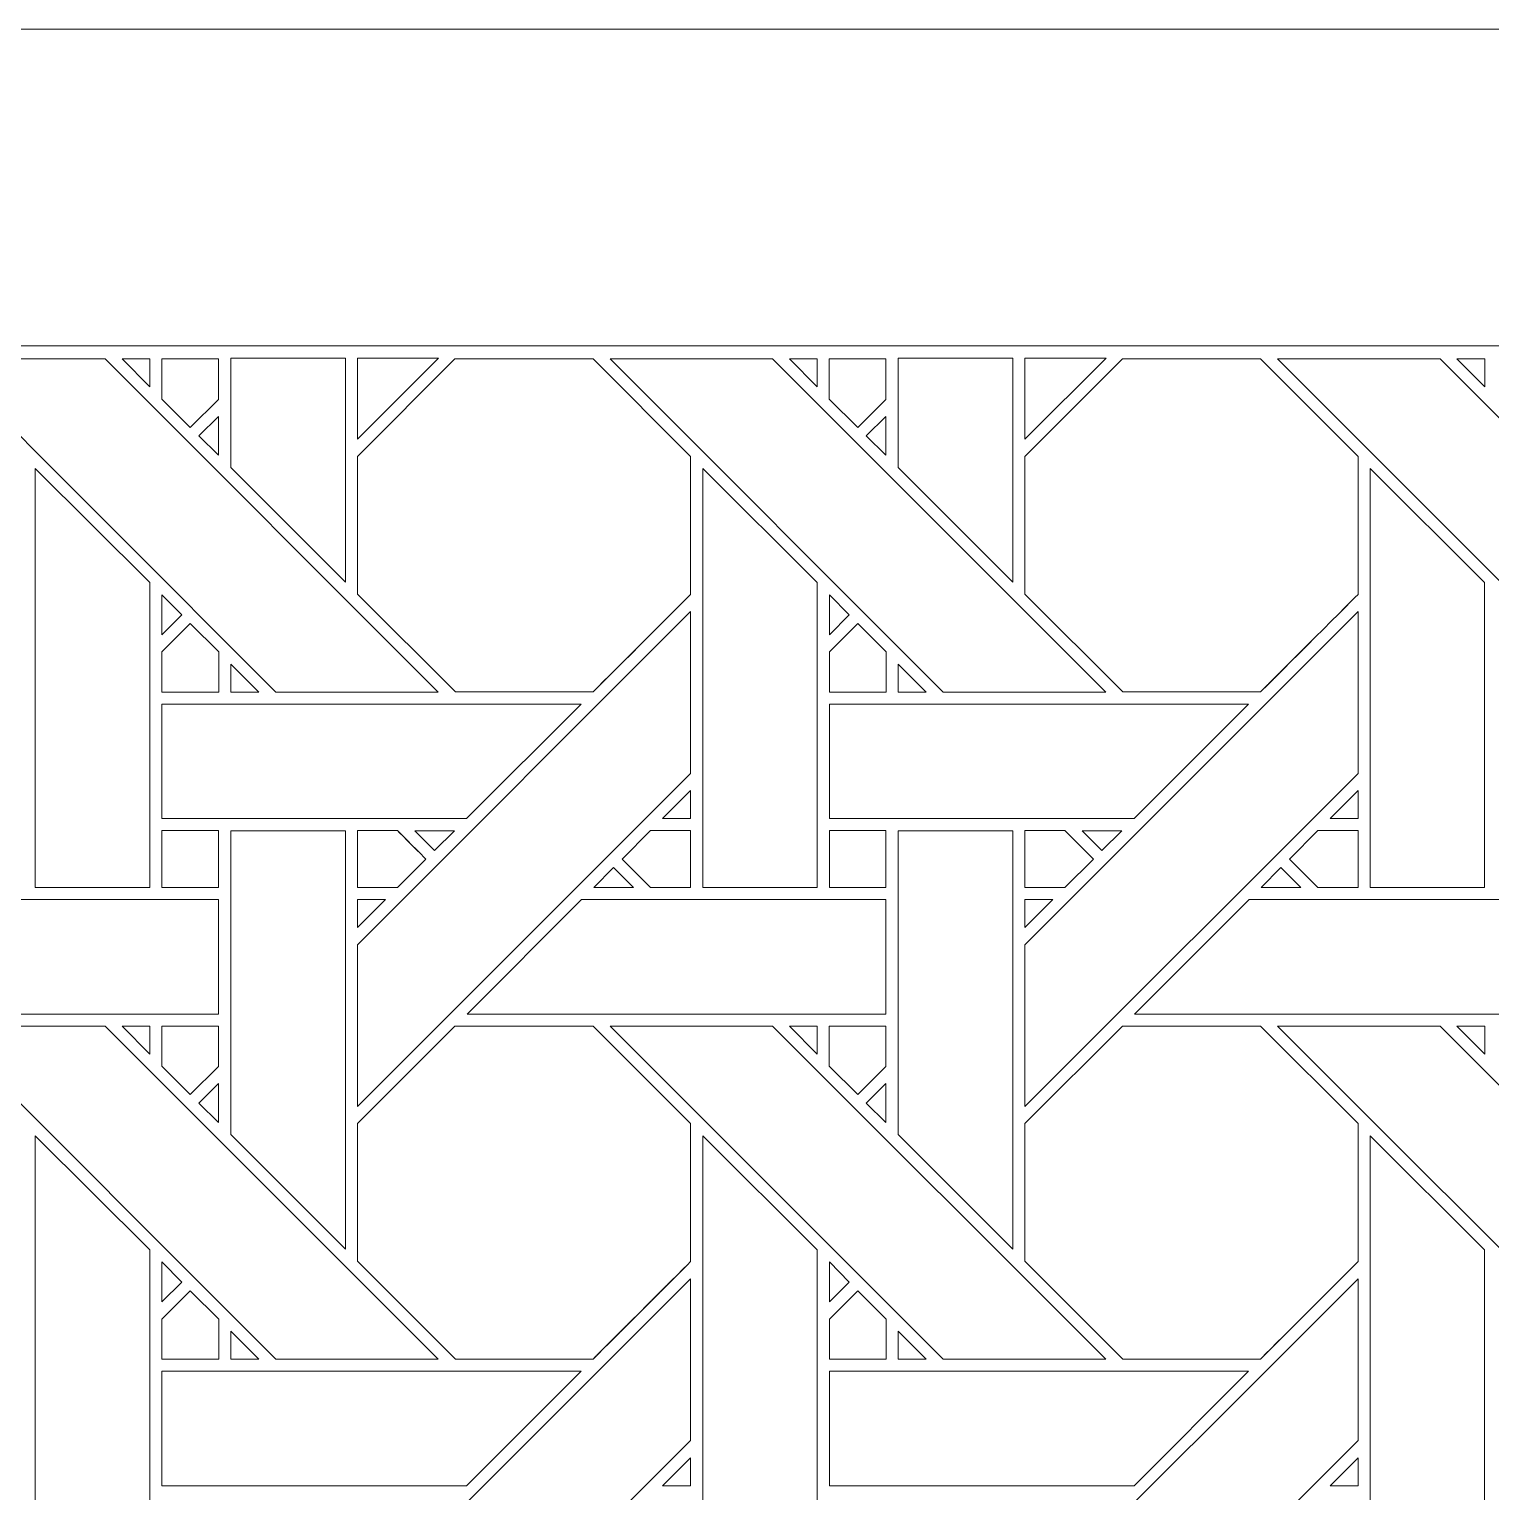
# Model space of a CAD drawing. Header units: inches. Extents: x 3.4 to 21.4, y 4.6 to 13.6.
# Drawn here: x 7.885 to 9.962, y 11.515 to 13.595 of the extents above; entities that cross this region are included whole.
import ezdxf

# ---------------------------------------------------------------- set-up
doc = ezdxf.new("R2010")
doc.units = ezdxf.units.IN
doc.header["$MEASUREMENT"] = 0
doc.layers.add('Design', color=7, linetype='Continuous', lineweight=0)

msp = doc.modelspace()

# ---------------------------------------------------------------- linework, layer by layer
at = {"layer": 'Design'}
for points, knots in [([(3.3829, 13.5948), (3.3829, 13.5948), (3.3829, 4.5948), (3.3829, 4.5948), (3.3829, 4.5948), (21.3829, 4.5948), (21.3829, 4.5948), (21.3829, 4.5948), (21.3829, 13.5948), (21.3829, 13.5948), (21.3829, 13.5948), (3.3829, 13.5948), (3.3829, 13.5948)], [0, 0, 0, 0, 1, 1, 1, 2, 2, 2, 3, 3, 3, 4, 4, 4, 4]), ([(3.8379, 13.1448), (3.8379, 13.1448), (3.8379, 5.0448), (3.8379, 5.0448), (3.8379, 5.0448), (20.9329, 5.0448), (20.9329, 5.0448), (20.9329, 5.0448), (20.9329, 13.1448), (20.9329, 13.1448), (20.9329, 13.1448), (3.8379, 13.1448), (3.8379, 13.1448)], [0, 0, 0, 0, 1, 1, 1, 2, 2, 2, 3, 3, 3, 4, 4, 4, 4]), ([(8.4661, 12.6523), (8.4661, 12.6523), (8.2351, 12.6523), (8.2351, 12.6523), (8.2351, 12.6523), (7.7616, 13.126), (7.7616, 13.126), (7.7616, 13.126), (7.9925, 13.126), (7.9925, 13.126), (7.9925, 13.126), (8.4661, 12.6523), (8.4661, 12.6523)], [0, 0, 0, 0, 1, 1, 1, 2, 2, 2, 3, 3, 3, 4, 4, 4, 4]), ([(8.0166, 13.126), (8.0166, 13.126), (8.0561, 13.126), (8.0561, 13.126), (8.0561, 13.126), (8.0561, 13.0862), (8.0561, 13.0862), (8.0561, 13.0862), (8.0166, 13.126), (8.0166, 13.126)], [0, 0, 0, 0, 1, 1, 1, 2, 2, 2, 3, 3, 3, 3]), ([(8.1535, 13.0684), (8.1535, 13.0684), (8.1135, 13.0285), (8.1135, 13.0285), (8.1135, 13.0285), (8.0732, 13.0688), (8.0732, 13.0688), (8.0732, 13.0688), (8.0732, 13.126), (8.0732, 13.126), (8.0732, 13.126), (8.1535, 13.126), (8.1535, 13.126), (8.1535, 13.126), (8.1535, 13.0684), (8.1535, 13.0684)], [0, 0, 0, 0, 1, 1, 1, 2, 2, 2, 3, 3, 3, 4, 4, 4, 5, 5, 5, 5]), ([(8.1535, 13.0684), (8.1535, 13.0684), (8.1135, 13.0285), (8.1135, 13.0285), (8.1135, 13.0285), (8.0732, 13.0688), (8.0732, 13.0688), (8.0732, 13.0688), (8.0732, 13.126), (8.0732, 13.126), (8.0732, 13.126), (8.1535, 13.126), (8.1535, 13.126), (8.1535, 13.126), (8.1535, 13.0684), (8.1535, 13.0684)], [0, 0, 0, 0, 1, 1, 1, 2, 2, 2, 3, 3, 3, 4, 4, 4, 5, 5, 5, 5]), ([(8.334, 12.8087), (8.334, 12.8087), (8.1711, 12.9717), (8.1711, 12.9717), (8.1711, 12.9717), (8.1711, 13.1272), (8.1711, 13.1272), (8.1711, 13.1272), (8.334, 13.1272), (8.334, 13.1272), (8.334, 13.1272), (8.334, 12.8087), (8.334, 12.8087)], [0, 0, 0, 0, 1, 1, 1, 2, 2, 2, 3, 3, 3, 4, 4, 4, 4]), ([(8.4666, 13.1272), (8.4666, 13.1272), (8.3511, 13.0117), (8.3511, 13.0117), (8.3511, 13.0117), (8.3511, 13.1272), (8.3511, 13.1272), (8.3511, 13.1272), (8.4666, 13.1272), (8.4666, 13.1272)], [0, 0, 0, 0, 1, 1, 1, 2, 2, 2, 3, 3, 3, 3]), ([(8.8247, 12.7911), (8.8069, 12.7732), (8.695, 12.6614), (8.686, 12.6524), (8.686, 12.6524), (8.4903, 12.6524), (8.4903, 12.6524), (8.4903, 12.6524), (8.3511, 12.7916), (8.3511, 12.7916), (8.3511, 12.7916), (8.3511, 12.9873), (8.3511, 12.9873), (8.3511, 12.9873), (8.4898, 13.126), (8.4898, 13.126), (8.4898, 13.126), (8.686, 13.126), (8.686, 13.126), (8.686, 13.126), (8.8247, 12.9873), (8.8247, 12.9873), (8.8247, 12.9873), (8.8247, 12.7911), (8.8247, 12.7911)], [0, 0, 0, 0, 1, 1, 1, 2, 2, 2, 3, 3, 3, 4, 4, 4, 5, 5, 5, 6, 6, 6, 7, 7, 7, 8, 8, 8, 8]), ([(8.8247, 12.9873), (8.8247, 12.9873), (8.8247, 12.7911), (8.8247, 12.7911), (8.807, 12.7732), (8.6951, 12.6615), (8.686, 12.6524), (8.686, 12.6524), (8.4903, 12.6524), (8.4903, 12.6524), (8.4903, 12.6524), (8.3511, 12.7916), (8.3511, 12.7916), (8.3511, 12.7916), (8.3511, 12.9873), (8.3511, 12.9873), (8.3511, 12.9873), (8.4898, 13.126), (8.4898, 13.126), (8.4898, 13.126), (8.686, 13.126), (8.686, 13.126), (8.686, 13.126), (8.8247, 12.9873), (8.8247, 12.9873)], [0, 0, 0, 0, 1, 1, 1, 2, 2, 2, 3, 3, 3, 4, 4, 4, 5, 5, 5, 6, 6, 6, 7, 7, 7, 8, 8, 8, 8]), ([(9.4149, 12.6523), (9.4149, 12.6523), (9.1838, 12.6523), (9.1838, 12.6523), (9.1838, 12.6523), (8.7103, 13.126), (8.7103, 13.126), (8.7103, 13.126), (8.9412, 13.126), (8.9412, 13.126), (8.9412, 13.126), (9.4149, 12.6523), (9.4149, 12.6523)], [0, 0, 0, 0, 1, 1, 1, 2, 2, 2, 3, 3, 3, 4, 4, 4, 4]), ([(8.9653, 13.126), (8.9653, 13.126), (9.0048, 13.126), (9.0048, 13.126), (9.0048, 13.126), (9.0048, 13.0862), (9.0048, 13.0862), (9.0048, 13.0862), (8.9653, 13.126), (8.9653, 13.126)], [0, 0, 0, 0, 1, 1, 1, 2, 2, 2, 3, 3, 3, 3]), ([(9.1022, 13.0684), (9.1022, 13.0684), (9.0623, 13.0285), (9.0623, 13.0285), (9.0623, 13.0285), (9.0219, 13.0688), (9.0219, 13.0688), (9.0219, 13.0688), (9.0219, 13.126), (9.0219, 13.126), (9.0219, 13.126), (9.1022, 13.126), (9.1022, 13.126), (9.1022, 13.126), (9.1022, 13.0684), (9.1022, 13.0684)], [0, 0, 0, 0, 1, 1, 1, 2, 2, 2, 3, 3, 3, 4, 4, 4, 5, 5, 5, 5]), ([(9.1022, 13.0684), (9.1022, 13.0684), (9.0623, 13.0285), (9.0623, 13.0285), (9.0623, 13.0285), (9.0219, 13.0688), (9.0219, 13.0688), (9.0219, 13.0688), (9.0219, 13.126), (9.0219, 13.126), (9.0219, 13.126), (9.1022, 13.126), (9.1022, 13.126), (9.1022, 13.126), (9.1022, 13.0684), (9.1022, 13.0684)], [0, 0, 0, 0, 1, 1, 1, 2, 2, 2, 3, 3, 3, 4, 4, 4, 5, 5, 5, 5]), ([(9.2827, 12.8087), (9.2827, 12.8087), (9.1198, 12.9717), (9.1198, 12.9717), (9.1198, 12.9717), (9.1198, 13.1272), (9.1198, 13.1272), (9.1198, 13.1272), (9.2827, 13.1272), (9.2827, 13.1272), (9.2827, 13.1272), (9.2827, 12.8087), (9.2827, 12.8087)], [0, 0, 0, 0, 1, 1, 1, 2, 2, 2, 3, 3, 3, 4, 4, 4, 4]), ([(9.7735, 12.7911), (9.7557, 12.7732), (9.6438, 12.6614), (9.6348, 12.6524), (9.6348, 12.6524), (9.4391, 12.6524), (9.4391, 12.6524), (9.4391, 12.6524), (9.2998, 12.7916), (9.2998, 12.7916), (9.2998, 12.7916), (9.2998, 12.9873), (9.2998, 12.9873), (9.2998, 12.9873), (9.4385, 13.126), (9.4385, 13.126), (9.4385, 13.126), (9.6347, 13.126), (9.6347, 13.126), (9.6347, 13.126), (9.7735, 12.9873), (9.7735, 12.9873), (9.7735, 12.9873), (9.7735, 12.7911), (9.7735, 12.7911)], [0, 0, 0, 0, 1, 1, 1, 2, 2, 2, 3, 3, 3, 4, 4, 4, 5, 5, 5, 6, 6, 6, 7, 7, 7, 8, 8, 8, 8]), ([(9.7735, 12.9873), (9.7735, 12.9873), (9.7735, 12.7911), (9.7735, 12.7911), (9.7559, 12.7733), (9.6439, 12.6616), (9.6348, 12.6524), (9.6348, 12.6524), (9.4391, 12.6524), (9.4391, 12.6524), (9.4391, 12.6524), (9.2998, 12.7916), (9.2998, 12.7916), (9.2998, 12.7916), (9.2998, 12.9873), (9.2998, 12.9873), (9.2998, 12.9873), (9.4385, 13.126), (9.4385, 13.126), (9.4385, 13.126), (9.6347, 13.126), (9.6347, 13.126), (9.6347, 13.126), (9.7735, 12.9873), (9.7735, 12.9873)], [0, 0, 0, 0, 1, 1, 1, 2, 2, 2, 3, 3, 3, 4, 4, 4, 5, 5, 5, 6, 6, 6, 7, 7, 7, 8, 8, 8, 8]), ([(9.4154, 13.1272), (9.4154, 13.1272), (9.2999, 13.0117), (9.2999, 13.0117), (9.2999, 13.0117), (9.2999, 13.1272), (9.2999, 13.1272), (9.2999, 13.1272), (9.4154, 13.1272), (9.4154, 13.1272)], [0, 0, 0, 0, 1, 1, 1, 2, 2, 2, 3, 3, 3, 3]), ([(10.3636, 12.6523), (10.3636, 12.6523), (10.1326, 12.6523), (10.1326, 12.6523), (10.1326, 12.6523), (9.659, 13.126), (9.659, 13.126), (9.659, 13.126), (9.89, 13.126), (9.89, 13.126), (9.89, 13.126), (10.3636, 12.6523), (10.3636, 12.6523)], [0, 0, 0, 0, 1, 1, 1, 2, 2, 2, 3, 3, 3, 4, 4, 4, 4]), ([(9.9141, 13.126), (9.9141, 13.126), (9.9535, 13.126), (9.9535, 13.126), (9.9535, 13.126), (9.9535, 13.0862), (9.9535, 13.0862), (9.9535, 13.0862), (9.9141, 13.126), (9.9141, 13.126)], [0, 0, 0, 0, 1, 1, 1, 2, 2, 2, 3, 3, 3, 3]), ([(8.1535, 13.0442), (8.1535, 13.0442), (8.1535, 12.989), (8.1535, 12.989), (8.1535, 12.989), (8.1258, 13.0164), (8.1258, 13.0164), (8.1258, 13.0164), (8.1535, 13.0442), (8.1535, 13.0442)], [0, 0, 0, 0, 1, 1, 1, 2, 2, 2, 3, 3, 3, 3]), ([(9.1022, 13.0442), (9.1022, 13.0442), (9.1022, 12.989), (9.1022, 12.989), (9.1022, 12.989), (9.0745, 13.0164), (9.0745, 13.0164), (9.0745, 13.0164), (9.1022, 13.0442), (9.1022, 13.0442)], [0, 0, 0, 0, 1, 1, 1, 2, 2, 2, 3, 3, 3, 3]), ([(7.8932, 12.3743), (7.8932, 12.3743), (7.8932, 12.9702), (7.8932, 12.9702), (7.8932, 12.9702), (8.056, 12.808), (8.056, 12.808), (8.056, 12.808), (8.056, 12.3743), (8.056, 12.3743), (8.056, 12.3743), (7.8932, 12.3743), (7.8932, 12.3743)], [0, 0, 0, 0, 1, 1, 1, 2, 2, 2, 3, 3, 3, 4, 4, 4, 4]), ([(8.8419, 12.3743), (8.8419, 12.3743), (8.8419, 12.9702), (8.8419, 12.9702), (8.8419, 12.9702), (9.0047, 12.808), (9.0047, 12.808), (9.0047, 12.808), (9.0047, 12.3743), (9.0047, 12.3743), (9.0047, 12.3743), (8.8419, 12.3743), (8.8419, 12.3743)], [0, 0, 0, 0, 1, 1, 1, 2, 2, 2, 3, 3, 3, 4, 4, 4, 4]), ([(9.7907, 12.3743), (9.7907, 12.3743), (9.7907, 12.9702), (9.7907, 12.9702), (9.7907, 12.9702), (9.9534, 12.808), (9.9534, 12.808), (9.9534, 12.808), (9.9534, 12.3743), (9.9534, 12.3743), (9.9534, 12.3743), (9.7907, 12.3743), (9.7907, 12.3743)], [0, 0, 0, 0, 1, 1, 1, 2, 2, 2, 3, 3, 3, 4, 4, 4, 4]), ([(8.0733, 12.7338), (8.0733, 12.7338), (8.0733, 12.7905), (8.0733, 12.7905), (8.0733, 12.7905), (8.1015, 12.762), (8.1015, 12.762), (8.1015, 12.762), (8.0733, 12.7338), (8.0733, 12.7338)], [0, 0, 0, 0, 1, 1, 1, 2, 2, 2, 3, 3, 3, 3]), ([(9.022, 12.7338), (9.022, 12.7338), (9.022, 12.7905), (9.022, 12.7905), (9.022, 12.7905), (9.0502, 12.762), (9.0502, 12.762), (9.0502, 12.762), (9.022, 12.7338), (9.022, 12.7338)], [0, 0, 0, 0, 1, 1, 1, 2, 2, 2, 3, 3, 3, 3]), ([(8.0732, 12.6522), (8.0732, 12.6522), (8.0732, 12.7094), (8.0732, 12.7094), (8.0732, 12.7094), (8.1136, 12.7498), (8.1136, 12.7498), (8.1136, 12.7498), (8.1539, 12.7094), (8.1539, 12.7094), (8.1539, 12.7094), (8.1539, 12.6522), (8.1539, 12.6522), (8.1539, 12.6522), (8.0732, 12.6522), (8.0732, 12.6522)], [0, 0, 0, 0, 1, 1, 1, 2, 2, 2, 3, 3, 3, 4, 4, 4, 5, 5, 5, 5]), ([(8.1136, 12.7498), (8.1136, 12.7498), (8.1539, 12.7094), (8.1539, 12.7094), (8.1539, 12.7094), (8.1539, 12.6522), (8.1539, 12.6522), (8.1539, 12.6522), (8.0732, 12.6522), (8.0732, 12.6522), (8.0732, 12.6522), (8.0732, 12.7094), (8.0732, 12.7094), (8.0732, 12.7094), (8.1136, 12.7498), (8.1136, 12.7498)], [0, 0, 0, 0, 1, 1, 1, 2, 2, 2, 3, 3, 3, 4, 4, 4, 5, 5, 5, 5]), ([(8.8248, 12.5366), (8.8248, 12.5366), (8.3511, 12.0629), (8.3511, 12.0629), (8.3511, 12.0629), (8.3511, 12.293), (8.3511, 12.293), (8.3511, 12.293), (8.8248, 12.7666), (8.8248, 12.7666), (8.8248, 12.7666), (8.8248, 12.5366), (8.8248, 12.5366)], [0, 0, 0, 0, 1, 1, 1, 2, 2, 2, 3, 3, 3, 4, 4, 4, 4]), ([(9.022, 12.6522), (9.022, 12.6522), (9.022, 12.7094), (9.022, 12.7094), (9.022, 12.7094), (9.0623, 12.7498), (9.0623, 12.7498), (9.0623, 12.7498), (9.1026, 12.7094), (9.1026, 12.7094), (9.1026, 12.7094), (9.1026, 12.6522), (9.1026, 12.6522), (9.1026, 12.6522), (9.022, 12.6522), (9.022, 12.6522)], [0, 0, 0, 0, 1, 1, 1, 2, 2, 2, 3, 3, 3, 4, 4, 4, 5, 5, 5, 5]), ([(9.0623, 12.7498), (9.0623, 12.7498), (9.1026, 12.7094), (9.1026, 12.7094), (9.1026, 12.7094), (9.1026, 12.6522), (9.1026, 12.6522), (9.1026, 12.6522), (9.022, 12.6522), (9.022, 12.6522), (9.022, 12.6522), (9.022, 12.7094), (9.022, 12.7094), (9.022, 12.7094), (9.0623, 12.7498), (9.0623, 12.7498)], [0, 0, 0, 0, 1, 1, 1, 2, 2, 2, 3, 3, 3, 4, 4, 4, 5, 5, 5, 5]), ([(9.7735, 12.5366), (9.7735, 12.5366), (9.2999, 12.0629), (9.2999, 12.0629), (9.2999, 12.0629), (9.2999, 12.293), (9.2999, 12.293), (9.2999, 12.293), (9.7735, 12.7666), (9.7735, 12.7666), (9.7735, 12.7666), (9.7735, 12.5366), (9.7735, 12.5366)], [0, 0, 0, 0, 1, 1, 1, 2, 2, 2, 3, 3, 3, 4, 4, 4, 4]), ([(8.1712, 12.6523), (8.1712, 12.6523), (8.1712, 12.6921), (8.1712, 12.6921), (8.1712, 12.6921), (8.2109, 12.6523), (8.2109, 12.6523), (8.2109, 12.6523), (8.1712, 12.6523), (8.1712, 12.6523)], [0, 0, 0, 0, 1, 1, 1, 2, 2, 2, 3, 3, 3, 3]), ([(9.1199, 12.6523), (9.1199, 12.6523), (9.1199, 12.6921), (9.1199, 12.6921), (9.1199, 12.6921), (9.1596, 12.6523), (9.1596, 12.6523), (9.1596, 12.6523), (9.1199, 12.6523), (9.1199, 12.6523)], [0, 0, 0, 0, 1, 1, 1, 2, 2, 2, 3, 3, 3, 3]), ([(8.669, 12.6351), (8.669, 12.6351), (8.5062, 12.4724), (8.5062, 12.4724), (8.5062, 12.4724), (8.0733, 12.4724), (8.0733, 12.4724), (8.0733, 12.4724), (8.0733, 12.6351), (8.0733, 12.6351), (8.0733, 12.6351), (8.669, 12.6351), (8.669, 12.6351)], [0, 0, 0, 0, 1, 1, 1, 2, 2, 2, 3, 3, 3, 4, 4, 4, 4]), ([(9.6177, 12.6351), (9.6177, 12.6351), (9.455, 12.4724), (9.455, 12.4724), (9.455, 12.4724), (9.022, 12.4724), (9.022, 12.4724), (9.022, 12.4724), (9.022, 12.6351), (9.022, 12.6351), (9.022, 12.6351), (9.6177, 12.6351), (9.6177, 12.6351)], [0, 0, 0, 0, 1, 1, 1, 2, 2, 2, 3, 3, 3, 4, 4, 4, 4]), ([(8.8248, 12.4724), (8.8248, 12.4724), (8.785, 12.4724), (8.785, 12.4724), (8.785, 12.4724), (8.8248, 12.5122), (8.8248, 12.5122), (8.8248, 12.5122), (8.8248, 12.4724), (8.8248, 12.4724)], [0, 0, 0, 0, 1, 1, 1, 2, 2, 2, 3, 3, 3, 3]), ([(9.7735, 12.4724), (9.7735, 12.4724), (9.7338, 12.4724), (9.7338, 12.4724), (9.7338, 12.4724), (9.7735, 12.5122), (9.7735, 12.5122), (9.7735, 12.5122), (9.7735, 12.4724), (9.7735, 12.4724)], [0, 0, 0, 0, 1, 1, 1, 2, 2, 2, 3, 3, 3, 3]), ([(8.1535, 12.3744), (8.1535, 12.3744), (8.0732, 12.3744), (8.0732, 12.3744), (8.0732, 12.3744), (8.0732, 12.4552), (8.0732, 12.4552), (8.0732, 12.4552), (8.1535, 12.4552), (8.1535, 12.4552), (8.1535, 12.4552), (8.1535, 12.3744), (8.1535, 12.3744)], [0, 0, 0, 0, 1, 1, 1, 2, 2, 2, 3, 3, 3, 4, 4, 4, 4]), ([(8.1535, 12.4552), (8.1535, 12.4552), (8.1535, 12.3744), (8.1535, 12.3744), (8.1535, 12.3744), (8.0732, 12.3744), (8.0732, 12.3744), (8.0732, 12.3744), (8.0732, 12.4552), (8.0732, 12.4552), (8.0732, 12.4552), (8.1535, 12.4552), (8.1535, 12.4552)], [0, 0, 0, 0, 1, 1, 1, 2, 2, 2, 3, 3, 3, 4, 4, 4, 4]), ([(8.1711, 12.0229), (8.1711, 12.0229), (8.1711, 12.4551), (8.1711, 12.4551), (8.1711, 12.4551), (8.334, 12.4551), (8.334, 12.4551), (8.334, 12.4551), (8.334, 11.86), (8.334, 11.86), (8.334, 11.86), (8.1711, 12.0229), (8.1711, 12.0229)], [0, 0, 0, 0, 1, 1, 1, 2, 2, 2, 3, 3, 3, 4, 4, 4, 4]), ([(8.4081, 12.4552), (8.4133, 12.4501), (8.4441, 12.4192), (8.4485, 12.4148), (8.4485, 12.4148), (8.4081, 12.3744), (8.4081, 12.3744), (8.4081, 12.3744), (8.3511, 12.3744), (8.3511, 12.3744), (8.3511, 12.3744), (8.3511, 12.4552), (8.3511, 12.4552), (8.3511, 12.4552), (8.4081, 12.4552), (8.4081, 12.4552)], [0, 0, 0, 0, 1, 1, 1, 2, 2, 2, 3, 3, 3, 4, 4, 4, 5, 5, 5, 5]), ([(8.4485, 12.4148), (8.4485, 12.4148), (8.4081, 12.3744), (8.4081, 12.3744), (8.4081, 12.3744), (8.3511, 12.3744), (8.3511, 12.3744), (8.3511, 12.3744), (8.3511, 12.4552), (8.3511, 12.4552), (8.3511, 12.4552), (8.4081, 12.4552), (8.4081, 12.4552), (8.4134, 12.45), (8.4442, 12.4191), (8.4485, 12.4148)], [0, 0, 0, 0, 1, 1, 1, 2, 2, 2, 3, 3, 3, 4, 4, 4, 5, 5, 5, 5]), ([(8.4326, 12.4551), (8.4326, 12.4551), (8.489, 12.4551), (8.489, 12.4551), (8.489, 12.4551), (8.4607, 12.4269), (8.4607, 12.4269), (8.4607, 12.4269), (8.4326, 12.4551), (8.4326, 12.4551)], [0, 0, 0, 0, 1, 1, 1, 2, 2, 2, 3, 3, 3, 3]), ([(8.8248, 12.4552), (8.8248, 12.4552), (8.8248, 12.3744), (8.8248, 12.3744), (8.8248, 12.3744), (8.7676, 12.3744), (8.7676, 12.3744), (8.7676, 12.3744), (8.7273, 12.4148), (8.7273, 12.4148), (8.7273, 12.4148), (8.7677, 12.4552), (8.7677, 12.4552), (8.7677, 12.4552), (8.8248, 12.4552), (8.8248, 12.4552)], [0, 0, 0, 0, 1, 1, 1, 2, 2, 2, 3, 3, 3, 4, 4, 4, 5, 5, 5, 5]), ([(8.7273, 12.4148), (8.7273, 12.4148), (8.7677, 12.4552), (8.7677, 12.4552), (8.7677, 12.4552), (8.8248, 12.4552), (8.8248, 12.4552), (8.8248, 12.4552), (8.8248, 12.3744), (8.8248, 12.3744), (8.8248, 12.3744), (8.7676, 12.3744), (8.7676, 12.3744), (8.7676, 12.3744), (8.7273, 12.4148), (8.7273, 12.4148)], [0, 0, 0, 0, 1, 1, 1, 2, 2, 2, 3, 3, 3, 4, 4, 4, 5, 5, 5, 5]), ([(9.1022, 12.3744), (9.1022, 12.3744), (9.022, 12.3744), (9.022, 12.3744), (9.022, 12.3744), (9.022, 12.4552), (9.022, 12.4552), (9.022, 12.4552), (9.1022, 12.4552), (9.1022, 12.4552), (9.1022, 12.4552), (9.1022, 12.3744), (9.1022, 12.3744)], [0, 0, 0, 0, 1, 1, 1, 2, 2, 2, 3, 3, 3, 4, 4, 4, 4]), ([(9.1022, 12.4552), (9.1022, 12.4552), (9.1022, 12.3744), (9.1022, 12.3744), (9.1022, 12.3744), (9.022, 12.3744), (9.022, 12.3744), (9.022, 12.3744), (9.022, 12.4552), (9.022, 12.4552), (9.022, 12.4552), (9.1022, 12.4552), (9.1022, 12.4552)], [0, 0, 0, 0, 1, 1, 1, 2, 2, 2, 3, 3, 3, 4, 4, 4, 4]), ([(9.1198, 12.0229), (9.1198, 12.0229), (9.1198, 12.4551), (9.1198, 12.4551), (9.1198, 12.4551), (9.2827, 12.4551), (9.2827, 12.4551), (9.2827, 12.4551), (9.2827, 11.86), (9.2827, 11.86), (9.2827, 11.86), (9.1198, 12.0229), (9.1198, 12.0229)], [0, 0, 0, 0, 1, 1, 1, 2, 2, 2, 3, 3, 3, 4, 4, 4, 4]), ([(9.3569, 12.4552), (9.362, 12.4501), (9.3928, 12.4192), (9.3972, 12.4148), (9.3972, 12.4148), (9.3568, 12.3744), (9.3568, 12.3744), (9.3568, 12.3744), (9.2998, 12.3744), (9.2998, 12.3744), (9.2998, 12.3744), (9.2998, 12.4552), (9.2998, 12.4552), (9.2998, 12.4552), (9.3569, 12.4552), (9.3569, 12.4552)], [0, 0, 0, 0, 1, 1, 1, 2, 2, 2, 3, 3, 3, 4, 4, 4, 5, 5, 5, 5]), ([(9.3972, 12.4148), (9.3972, 12.4148), (9.3568, 12.3744), (9.3568, 12.3744), (9.3568, 12.3744), (9.2998, 12.3744), (9.2998, 12.3744), (9.2998, 12.3744), (9.2998, 12.4552), (9.2998, 12.4552), (9.2998, 12.4552), (9.3569, 12.4552), (9.3569, 12.4552), (9.3621, 12.4499), (9.3929, 12.4191), (9.3972, 12.4148)], [0, 0, 0, 0, 1, 1, 1, 2, 2, 2, 3, 3, 3, 4, 4, 4, 5, 5, 5, 5]), ([(9.3813, 12.4551), (9.3813, 12.4551), (9.4377, 12.4551), (9.4377, 12.4551), (9.4377, 12.4551), (9.4095, 12.4269), (9.4095, 12.4269), (9.4095, 12.4269), (9.3813, 12.4551), (9.3813, 12.4551)], [0, 0, 0, 0, 1, 1, 1, 2, 2, 2, 3, 3, 3, 3]), ([(9.7735, 12.4552), (9.7735, 12.4552), (9.7735, 12.3744), (9.7735, 12.3744), (9.7735, 12.3744), (9.7164, 12.3744), (9.7164, 12.3744), (9.7164, 12.3744), (9.676, 12.4148), (9.676, 12.4148), (9.676, 12.4148), (9.7165, 12.4552), (9.7165, 12.4552), (9.7165, 12.4552), (9.7735, 12.4552), (9.7735, 12.4552)], [0, 0, 0, 0, 1, 1, 1, 2, 2, 2, 3, 3, 3, 4, 4, 4, 5, 5, 5, 5]), ([(9.676, 12.4148), (9.676, 12.4148), (9.7165, 12.4552), (9.7165, 12.4552), (9.7165, 12.4552), (9.7735, 12.4552), (9.7735, 12.4552), (9.7735, 12.4552), (9.7735, 12.3744), (9.7735, 12.3744), (9.7735, 12.3744), (9.7164, 12.3744), (9.7164, 12.3744), (9.7164, 12.3744), (9.676, 12.4148), (9.676, 12.4148)], [0, 0, 0, 0, 1, 1, 1, 2, 2, 2, 3, 3, 3, 4, 4, 4, 5, 5, 5, 5]), ([(8.7435, 12.3743), (8.7435, 12.3743), (8.687, 12.3743), (8.687, 12.3743), (8.687, 12.3743), (8.7152, 12.4026), (8.7152, 12.4026), (8.7152, 12.4026), (8.7435, 12.3743), (8.7435, 12.3743)], [0, 0, 0, 0, 1, 1, 1, 2, 2, 2, 3, 3, 3, 3]), ([(9.6922, 12.3743), (9.6922, 12.3743), (9.6357, 12.3743), (9.6357, 12.3743), (9.6357, 12.3743), (9.6639, 12.4026), (9.6639, 12.4026), (9.6639, 12.4026), (9.6922, 12.3743), (9.6922, 12.3743)], [0, 0, 0, 0, 1, 1, 1, 2, 2, 2, 3, 3, 3, 3]), ([(8.1535, 12.3572), (8.1535, 12.3572), (8.1535, 12.1944), (8.1535, 12.1944), (8.1535, 12.1944), (7.5582, 12.1944), (7.5582, 12.1944), (7.5582, 12.1944), (7.7211, 12.3572), (7.7211, 12.3572), (7.7211, 12.3572), (8.1535, 12.3572), (8.1535, 12.3572)], [0, 0, 0, 0, 1, 1, 1, 2, 2, 2, 3, 3, 3, 4, 4, 4, 4]), ([(8.391, 12.3572), (8.391, 12.3572), (8.3511, 12.3174), (8.3511, 12.3174), (8.3511, 12.3174), (8.3511, 12.3572), (8.3511, 12.3572), (8.3511, 12.3572), (8.391, 12.3572), (8.391, 12.3572)], [0, 0, 0, 0, 1, 1, 1, 2, 2, 2, 3, 3, 3, 3]), ([(9.1022, 12.3572), (9.1022, 12.3572), (9.1022, 12.1944), (9.1022, 12.1944), (9.1022, 12.1944), (8.507, 12.1944), (8.507, 12.1944), (8.507, 12.1944), (8.6698, 12.3572), (8.6698, 12.3572), (8.6698, 12.3572), (9.1022, 12.3572), (9.1022, 12.3572)], [0, 0, 0, 0, 1, 1, 1, 2, 2, 2, 3, 3, 3, 4, 4, 4, 4]), ([(9.3397, 12.3572), (9.3397, 12.3572), (9.2999, 12.3174), (9.2999, 12.3174), (9.2999, 12.3174), (9.2999, 12.3572), (9.2999, 12.3572), (9.2999, 12.3572), (9.3397, 12.3572), (9.3397, 12.3572)], [0, 0, 0, 0, 1, 1, 1, 2, 2, 2, 3, 3, 3, 3]), ([(10.051, 12.3572), (10.051, 12.3572), (10.051, 12.1944), (10.051, 12.1944), (10.051, 12.1944), (9.4557, 12.1944), (9.4557, 12.1944), (9.4557, 12.1944), (9.6185, 12.3572), (9.6185, 12.3572), (9.6185, 12.3572), (10.051, 12.3572), (10.051, 12.3572)], [0, 0, 0, 0, 1, 1, 1, 2, 2, 2, 3, 3, 3, 4, 4, 4, 4]), ([(8.4661, 11.7036), (8.4661, 11.7036), (8.2351, 11.7036), (8.2351, 11.7036), (8.2351, 11.7036), (7.7616, 12.1773), (7.7616, 12.1773), (7.7616, 12.1773), (7.9925, 12.1773), (7.9925, 12.1773), (7.9925, 12.1773), (8.4661, 11.7036), (8.4661, 11.7036)], [0, 0, 0, 0, 1, 1, 1, 2, 2, 2, 3, 3, 3, 4, 4, 4, 4]), ([(8.0166, 12.1773), (8.0166, 12.1773), (8.0561, 12.1773), (8.0561, 12.1773), (8.0561, 12.1773), (8.0561, 12.1374), (8.0561, 12.1374), (8.0561, 12.1374), (8.0166, 12.1773), (8.0166, 12.1773)], [0, 0, 0, 0, 1, 1, 1, 2, 2, 2, 3, 3, 3, 3]), ([(8.1535, 12.1773), (8.1535, 12.1773), (8.1535, 12.1197), (8.1535, 12.1197), (8.1535, 12.1197), (8.1135, 12.0798), (8.1135, 12.0798), (8.1135, 12.0798), (8.0732, 12.1201), (8.0732, 12.1201), (8.0732, 12.1201), (8.0732, 12.1773), (8.0732, 12.1773), (8.0732, 12.1773), (8.1535, 12.1773), (8.1535, 12.1773)], [0, 0, 0, 0, 1, 1, 1, 2, 2, 2, 3, 3, 3, 4, 4, 4, 5, 5, 5, 5]), ([(8.1535, 12.1197), (8.1535, 12.1197), (8.1135, 12.0798), (8.1135, 12.0798), (8.1135, 12.0798), (8.0732, 12.1201), (8.0732, 12.1201), (8.0732, 12.1201), (8.0732, 12.1773), (8.0732, 12.1773), (8.0732, 12.1773), (8.1535, 12.1773), (8.1535, 12.1773), (8.1535, 12.1773), (8.1535, 12.1197), (8.1535, 12.1197)], [0, 0, 0, 0, 1, 1, 1, 2, 2, 2, 3, 3, 3, 4, 4, 4, 5, 5, 5, 5]), ([(8.4898, 12.1773), (8.4898, 12.1773), (8.686, 12.1773), (8.686, 12.1773), (8.686, 12.1773), (8.8247, 12.0386), (8.8247, 12.0386), (8.8247, 12.0386), (8.8247, 11.8424), (8.8247, 11.8424), (8.8069, 11.8244), (8.695, 11.7127), (8.686, 11.7037), (8.686, 11.7037), (8.4903, 11.7037), (8.4903, 11.7037), (8.4903, 11.7037), (8.3511, 11.8429), (8.3511, 11.8429), (8.3511, 11.8429), (8.3511, 12.0386), (8.3511, 12.0386), (8.3511, 12.0386), (8.4898, 12.1773), (8.4898, 12.1773)], [0, 0, 0, 0, 1, 1, 1, 2, 2, 2, 3, 3, 3, 4, 4, 4, 5, 5, 5, 6, 6, 6, 7, 7, 7, 8, 8, 8, 8]), ([(8.8247, 12.0386), (8.8247, 12.0386), (8.8247, 11.8424), (8.8247, 11.8424), (8.8066, 11.8241), (8.6948, 11.7124), (8.686, 11.7037), (8.686, 11.7037), (8.4903, 11.7037), (8.4903, 11.7037), (8.4903, 11.7037), (8.3511, 11.8429), (8.3511, 11.8429), (8.3511, 11.8429), (8.3511, 12.0386), (8.3511, 12.0386), (8.3511, 12.0386), (8.4898, 12.1773), (8.4898, 12.1773), (8.4898, 12.1773), (8.686, 12.1773), (8.686, 12.1773), (8.686, 12.1773), (8.8247, 12.0386), (8.8247, 12.0386)], [0, 0, 0, 0, 1, 1, 1, 2, 2, 2, 3, 3, 3, 4, 4, 4, 5, 5, 5, 6, 6, 6, 7, 7, 7, 8, 8, 8, 8]), ([(9.4149, 11.7036), (9.4149, 11.7036), (9.1838, 11.7036), (9.1838, 11.7036), (9.1838, 11.7036), (8.7103, 12.1773), (8.7103, 12.1773), (8.7103, 12.1773), (8.9412, 12.1773), (8.9412, 12.1773), (8.9412, 12.1773), (9.4149, 11.7036), (9.4149, 11.7036)], [0, 0, 0, 0, 1, 1, 1, 2, 2, 2, 3, 3, 3, 4, 4, 4, 4]), ([(8.9653, 12.1773), (8.9653, 12.1773), (9.0048, 12.1773), (9.0048, 12.1773), (9.0048, 12.1773), (9.0048, 12.1374), (9.0048, 12.1374), (9.0048, 12.1374), (8.9653, 12.1773), (8.9653, 12.1773)], [0, 0, 0, 0, 1, 1, 1, 2, 2, 2, 3, 3, 3, 3]), ([(9.1022, 12.1773), (9.1022, 12.1773), (9.1022, 12.1197), (9.1022, 12.1197), (9.1022, 12.1197), (9.0623, 12.0798), (9.0623, 12.0798), (9.0623, 12.0798), (9.0219, 12.1201), (9.0219, 12.1201), (9.0219, 12.1201), (9.0219, 12.1773), (9.0219, 12.1773), (9.0219, 12.1773), (9.1022, 12.1773), (9.1022, 12.1773)], [0, 0, 0, 0, 1, 1, 1, 2, 2, 2, 3, 3, 3, 4, 4, 4, 5, 5, 5, 5]), ([(9.1022, 12.1197), (9.1022, 12.1197), (9.0623, 12.0798), (9.0623, 12.0798), (9.0623, 12.0798), (9.0219, 12.1201), (9.0219, 12.1201), (9.0219, 12.1201), (9.0219, 12.1773), (9.0219, 12.1773), (9.0219, 12.1773), (9.1022, 12.1773), (9.1022, 12.1773), (9.1022, 12.1773), (9.1022, 12.1197), (9.1022, 12.1197)], [0, 0, 0, 0, 1, 1, 1, 2, 2, 2, 3, 3, 3, 4, 4, 4, 5, 5, 5, 5]), ([(9.4385, 12.1773), (9.4385, 12.1773), (9.6347, 12.1773), (9.6347, 12.1773), (9.6347, 12.1773), (9.7735, 12.0386), (9.7735, 12.0386), (9.7735, 12.0386), (9.7735, 11.8424), (9.7735, 11.8424), (9.7557, 11.8244), (9.6438, 11.7127), (9.6348, 11.7037), (9.6348, 11.7037), (9.4391, 11.7037), (9.4391, 11.7037), (9.4391, 11.7037), (9.2998, 11.8429), (9.2998, 11.8429), (9.2998, 11.8429), (9.2998, 12.0386), (9.2998, 12.0386), (9.2998, 12.0386), (9.4385, 12.1773), (9.4385, 12.1773)], [0, 0, 0, 0, 1, 1, 1, 2, 2, 2, 3, 3, 3, 4, 4, 4, 5, 5, 5, 6, 6, 6, 7, 7, 7, 8, 8, 8, 8]), ([(9.7735, 12.0386), (9.7735, 12.0386), (9.7735, 11.8424), (9.7735, 11.8424), (9.7554, 11.8241), (9.6435, 11.7124), (9.6348, 11.7037), (9.6348, 11.7037), (9.4391, 11.7037), (9.4391, 11.7037), (9.4391, 11.7037), (9.2998, 11.8429), (9.2998, 11.8429), (9.2998, 11.8429), (9.2998, 12.0386), (9.2998, 12.0386), (9.2998, 12.0386), (9.4385, 12.1773), (9.4385, 12.1773), (9.4385, 12.1773), (9.6347, 12.1773), (9.6347, 12.1773), (9.6347, 12.1773), (9.7735, 12.0386), (9.7735, 12.0386)], [0, 0, 0, 0, 1, 1, 1, 2, 2, 2, 3, 3, 3, 4, 4, 4, 5, 5, 5, 6, 6, 6, 7, 7, 7, 8, 8, 8, 8]), ([(10.3636, 11.7036), (10.3636, 11.7036), (10.1326, 11.7036), (10.1326, 11.7036), (10.1326, 11.7036), (9.659, 12.1773), (9.659, 12.1773), (9.659, 12.1773), (9.89, 12.1773), (9.89, 12.1773), (9.89, 12.1773), (10.3636, 11.7036), (10.3636, 11.7036)], [0, 0, 0, 0, 1, 1, 1, 2, 2, 2, 3, 3, 3, 4, 4, 4, 4]), ([(9.9141, 12.1773), (9.9141, 12.1773), (9.9535, 12.1773), (9.9535, 12.1773), (9.9535, 12.1773), (9.9535, 12.1374), (9.9535, 12.1374), (9.9535, 12.1374), (9.9141, 12.1773), (9.9141, 12.1773)], [0, 0, 0, 0, 1, 1, 1, 2, 2, 2, 3, 3, 3, 3]), ([(8.1535, 12.0954), (8.1535, 12.0954), (8.1535, 12.0403), (8.1535, 12.0403), (8.1535, 12.0403), (8.1258, 12.0676), (8.1258, 12.0676), (8.1258, 12.0676), (8.1535, 12.0954), (8.1535, 12.0954)], [0, 0, 0, 0, 1, 1, 1, 2, 2, 2, 3, 3, 3, 3]), ([(9.1022, 12.0954), (9.1022, 12.0954), (9.1022, 12.0403), (9.1022, 12.0403), (9.1022, 12.0403), (9.0745, 12.0676), (9.0745, 12.0676), (9.0745, 12.0676), (9.1022, 12.0954), (9.1022, 12.0954)], [0, 0, 0, 0, 1, 1, 1, 2, 2, 2, 3, 3, 3, 3]), ([(7.8932, 11.4256), (7.8932, 11.4256), (7.8932, 12.0214), (7.8932, 12.0214), (7.8932, 12.0214), (8.056, 11.8593), (8.056, 11.8593), (8.056, 11.8593), (8.056, 11.4256), (8.056, 11.4256), (8.056, 11.4256), (7.8932, 11.4256), (7.8932, 11.4256)], [0, 0, 0, 0, 1, 1, 1, 2, 2, 2, 3, 3, 3, 4, 4, 4, 4]), ([(8.8419, 11.4256), (8.8419, 11.4256), (8.8419, 12.0214), (8.8419, 12.0214), (8.8419, 12.0214), (9.0047, 11.8593), (9.0047, 11.8593), (9.0047, 11.8593), (9.0047, 11.4256), (9.0047, 11.4256), (9.0047, 11.4256), (8.8419, 11.4256), (8.8419, 11.4256)], [0, 0, 0, 0, 1, 1, 1, 2, 2, 2, 3, 3, 3, 4, 4, 4, 4]), ([(9.7907, 11.4256), (9.7907, 11.4256), (9.7907, 12.0214), (9.7907, 12.0214), (9.7907, 12.0214), (9.9534, 11.8593), (9.9534, 11.8593), (9.9534, 11.8593), (9.9534, 11.4256), (9.9534, 11.4256), (9.9534, 11.4256), (9.7907, 11.4256), (9.7907, 11.4256)], [0, 0, 0, 0, 1, 1, 1, 2, 2, 2, 3, 3, 3, 4, 4, 4, 4]), ([(8.0733, 11.7851), (8.0733, 11.7851), (8.0733, 11.8418), (8.0733, 11.8418), (8.0733, 11.8418), (8.1015, 11.8132), (8.1015, 11.8132), (8.1015, 11.8132), (8.0733, 11.7851), (8.0733, 11.7851)], [0, 0, 0, 0, 1, 1, 1, 2, 2, 2, 3, 3, 3, 3]), ([(9.022, 11.7851), (9.022, 11.7851), (9.022, 11.8418), (9.022, 11.8418), (9.022, 11.8418), (9.0502, 11.8132), (9.0502, 11.8132), (9.0502, 11.8132), (9.022, 11.7851), (9.022, 11.7851)], [0, 0, 0, 0, 1, 1, 1, 2, 2, 2, 3, 3, 3, 3]), ([(8.8248, 11.5879), (8.8248, 11.5879), (8.3511, 11.1142), (8.3511, 11.1142), (8.3511, 11.1142), (8.3511, 11.3443), (8.3511, 11.3443), (8.3511, 11.3443), (8.8248, 11.8179), (8.8248, 11.8179), (8.8248, 11.8179), (8.8248, 11.5879), (8.8248, 11.5879)], [0, 0, 0, 0, 1, 1, 1, 2, 2, 2, 3, 3, 3, 4, 4, 4, 4]), ([(9.7735, 11.5878), (9.7735, 11.5878), (9.2999, 11.1142), (9.2999, 11.1142), (9.2999, 11.1142), (9.2999, 11.3443), (9.2999, 11.3443), (9.2999, 11.3443), (9.7735, 11.8179), (9.7735, 11.8179), (9.7735, 11.8179), (9.7735, 11.5878), (9.7735, 11.5878)], [0, 0, 0, 0, 1, 1, 1, 2, 2, 2, 3, 3, 3, 4, 4, 4, 4]), ([(8.0732, 11.7034), (8.0732, 11.7034), (8.0732, 11.7607), (8.0732, 11.7607), (8.0732, 11.7607), (8.1136, 11.801), (8.1136, 11.801), (8.1136, 11.801), (8.1539, 11.7607), (8.1539, 11.7607), (8.1539, 11.7607), (8.1539, 11.7034), (8.1539, 11.7034), (8.1539, 11.7034), (8.0732, 11.7034), (8.0732, 11.7034)], [0, 0, 0, 0, 1, 1, 1, 2, 2, 2, 3, 3, 3, 4, 4, 4, 5, 5, 5, 5]), ([(8.1136, 11.801), (8.1136, 11.801), (8.1539, 11.7607), (8.1539, 11.7607), (8.1539, 11.7607), (8.1539, 11.7034), (8.1539, 11.7034), (8.1539, 11.7034), (8.0732, 11.7034), (8.0732, 11.7034), (8.0732, 11.7034), (8.0732, 11.7607), (8.0732, 11.7607), (8.0732, 11.7607), (8.1136, 11.801), (8.1136, 11.801)], [0, 0, 0, 0, 1, 1, 1, 2, 2, 2, 3, 3, 3, 4, 4, 4, 5, 5, 5, 5]), ([(9.022, 11.7034), (9.022, 11.7034), (9.022, 11.7607), (9.022, 11.7607), (9.022, 11.7607), (9.0623, 11.801), (9.0623, 11.801), (9.0623, 11.801), (9.1026, 11.7607), (9.1026, 11.7607), (9.1026, 11.7607), (9.1026, 11.7034), (9.1026, 11.7034), (9.1026, 11.7034), (9.022, 11.7034), (9.022, 11.7034)], [0, 0, 0, 0, 1, 1, 1, 2, 2, 2, 3, 3, 3, 4, 4, 4, 5, 5, 5, 5]), ([(9.0623, 11.801), (9.0623, 11.801), (9.1026, 11.7607), (9.1026, 11.7607), (9.1026, 11.7607), (9.1026, 11.7034), (9.1026, 11.7034), (9.1026, 11.7034), (9.022, 11.7034), (9.022, 11.7034), (9.022, 11.7034), (9.022, 11.7607), (9.022, 11.7607), (9.022, 11.7607), (9.0623, 11.801), (9.0623, 11.801)], [0, 0, 0, 0, 1, 1, 1, 2, 2, 2, 3, 3, 3, 4, 4, 4, 5, 5, 5, 5]), ([(8.1712, 11.7036), (8.1712, 11.7036), (8.1712, 11.7434), (8.1712, 11.7434), (8.1712, 11.7434), (8.2109, 11.7036), (8.2109, 11.7036), (8.2109, 11.7036), (8.1712, 11.7036), (8.1712, 11.7036)], [0, 0, 0, 0, 1, 1, 1, 2, 2, 2, 3, 3, 3, 3]), ([(9.1199, 11.7036), (9.1199, 11.7036), (9.1199, 11.7434), (9.1199, 11.7434), (9.1199, 11.7434), (9.1596, 11.7036), (9.1596, 11.7036), (9.1596, 11.7036), (9.1199, 11.7036), (9.1199, 11.7036)], [0, 0, 0, 0, 1, 1, 1, 2, 2, 2, 3, 3, 3, 3]), ([(8.669, 11.6864), (8.669, 11.6864), (8.5062, 11.5237), (8.5062, 11.5237), (8.5062, 11.5237), (8.0733, 11.5237), (8.0733, 11.5237), (8.0733, 11.5237), (8.0733, 11.6864), (8.0733, 11.6864), (8.0733, 11.6864), (8.669, 11.6864), (8.669, 11.6864)], [0, 0, 0, 0, 1, 1, 1, 2, 2, 2, 3, 3, 3, 4, 4, 4, 4]), ([(9.6177, 11.6864), (9.6177, 11.6864), (9.455, 11.5237), (9.455, 11.5237), (9.455, 11.5237), (9.022, 11.5237), (9.022, 11.5237), (9.022, 11.5237), (9.022, 11.6864), (9.022, 11.6864), (9.022, 11.6864), (9.6177, 11.6864), (9.6177, 11.6864)], [0, 0, 0, 0, 1, 1, 1, 2, 2, 2, 3, 3, 3, 4, 4, 4, 4]), ([(8.8248, 11.5237), (8.8248, 11.5237), (8.785, 11.5237), (8.785, 11.5237), (8.785, 11.5237), (8.8248, 11.5635), (8.8248, 11.5635), (8.8248, 11.5635), (8.8248, 11.5237), (8.8248, 11.5237)], [0, 0, 0, 0, 1, 1, 1, 2, 2, 2, 3, 3, 3, 3]), ([(9.7735, 11.5237), (9.7735, 11.5237), (9.7338, 11.5237), (9.7338, 11.5237), (9.7338, 11.5237), (9.7735, 11.5635), (9.7735, 11.5635), (9.7735, 11.5635), (9.7735, 11.5237), (9.7735, 11.5237)], [0, 0, 0, 0, 1, 1, 1, 2, 2, 2, 3, 3, 3, 3])]:
    msp.add_open_spline(points, degree=3, knots=knots, dxfattribs=at)

doc.saveas('drawing.dxf')
